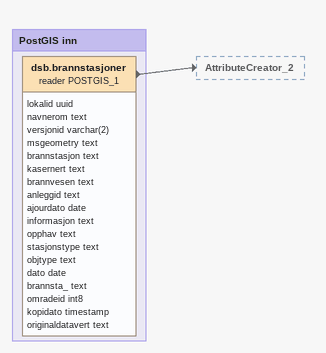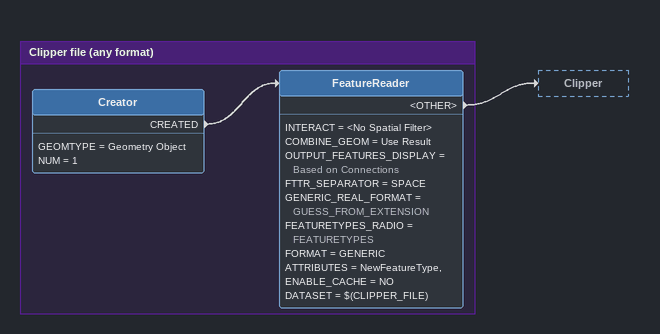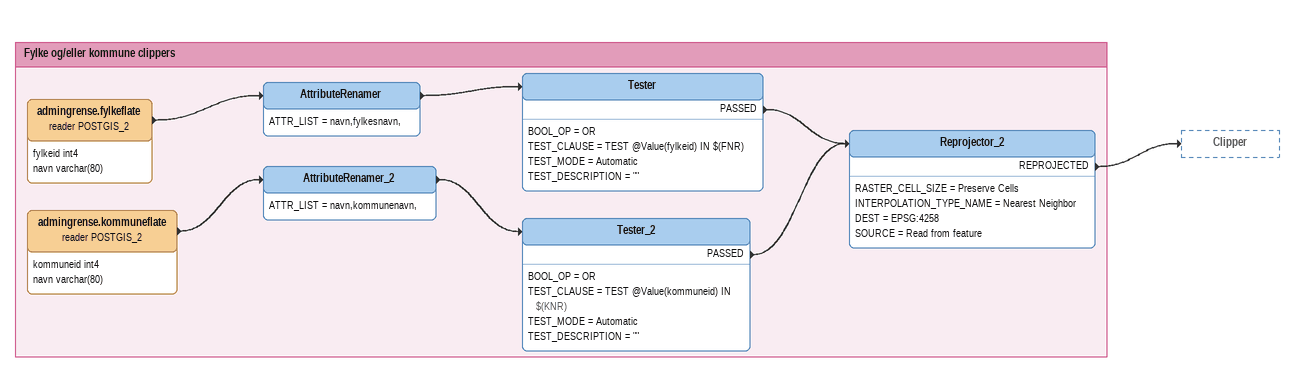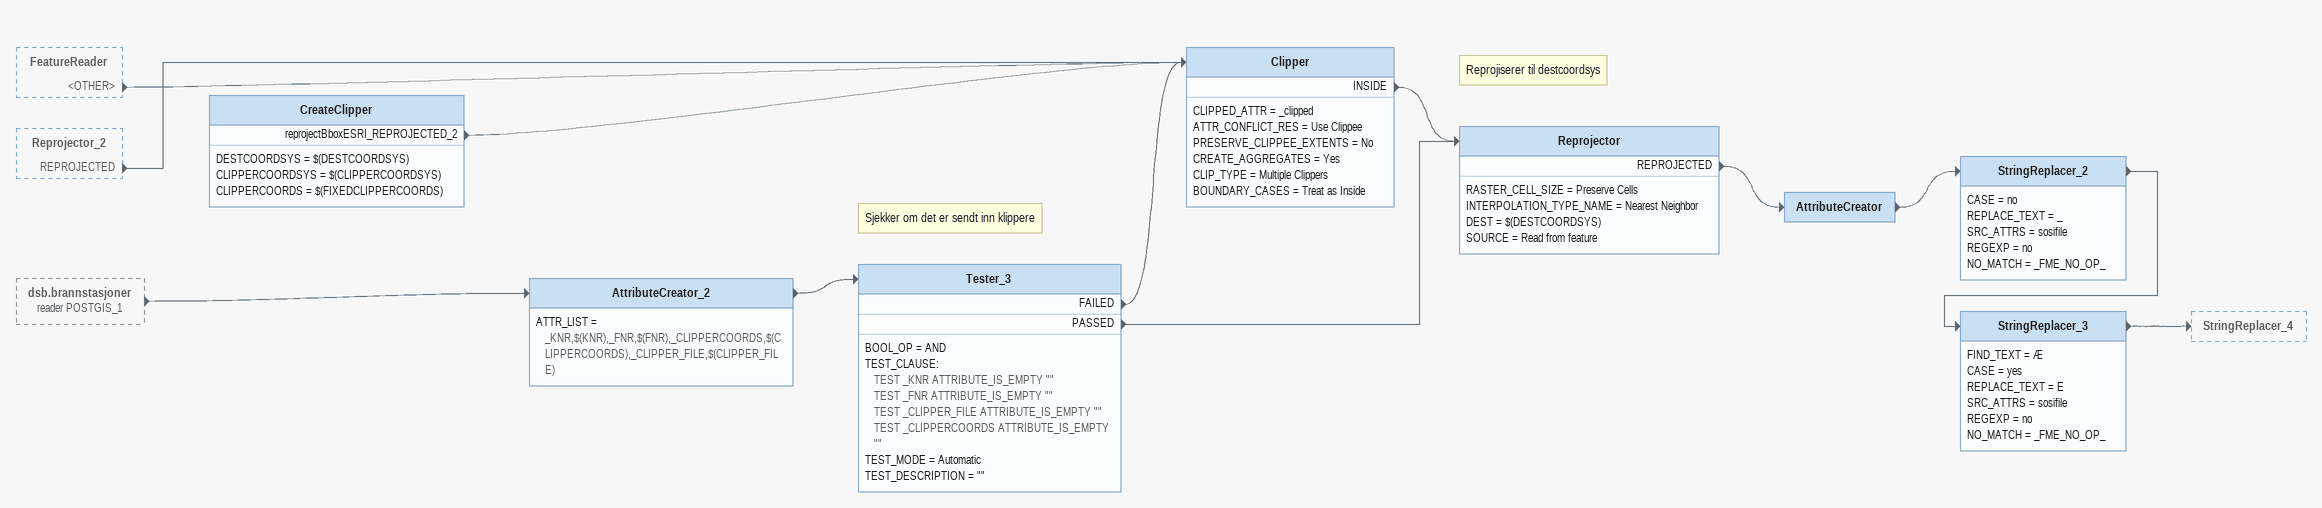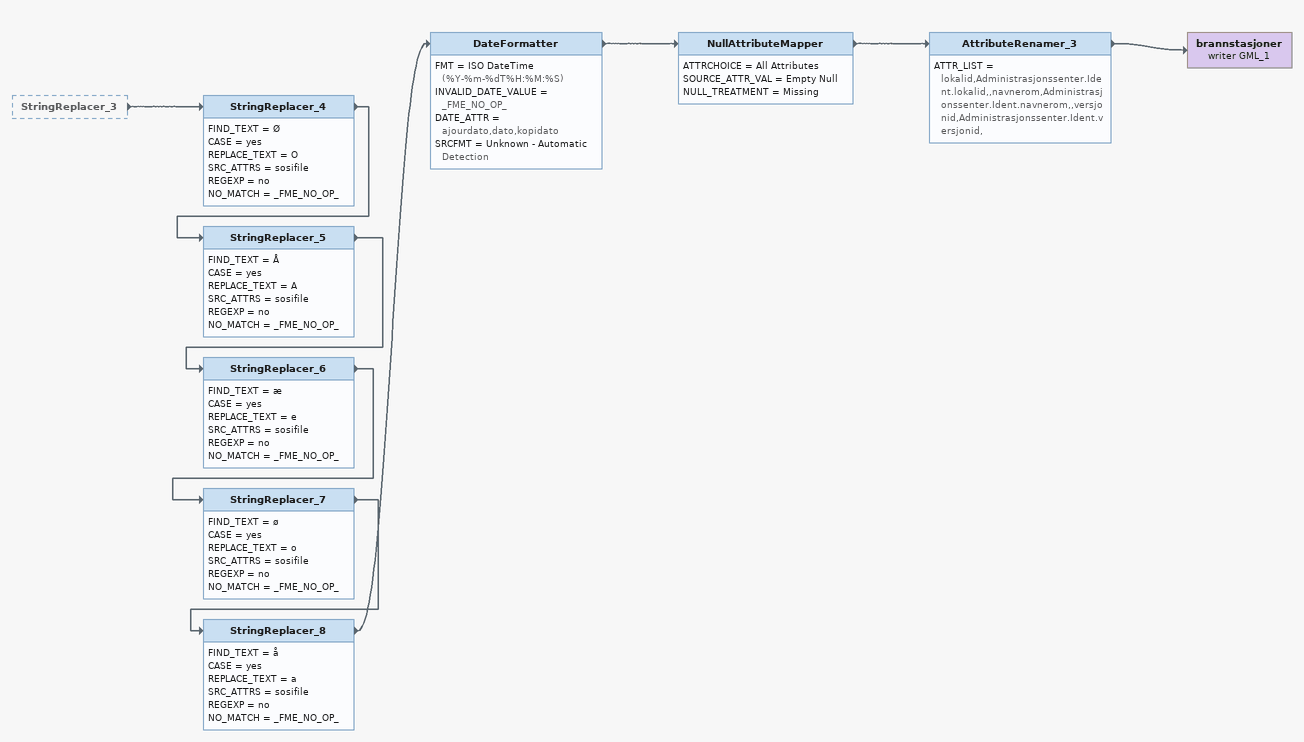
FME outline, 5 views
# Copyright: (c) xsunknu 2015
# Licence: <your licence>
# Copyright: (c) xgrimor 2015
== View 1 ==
Bookmark: PostGIS inn
dsb.brannstasjoner (reader POSTGIS_1)
    attributes: lokalid uuid, navnerom text, versjonid varchar(2), msgeometry text, brannstasjon text, kasernert text, brannvesen text, anleggid text, ajourdato date, informasjon text, opphav text, stasjonstype text, objtype text, dato date, brannsta_ text, omradeid int8, kopidato timestamp, originaldatavert text
    -> AttributeCreator_2

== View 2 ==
Bookmark: Clipper file (any format)
Creator
    GEOMTYPE = Geometry Object
    NUM = 1
    CREATED -> FeatureReader
FeatureReader
    INTERACT = <No Spatial Filter>
    COMBINE_GEOM = Use Result
    OUTPUT_FEATURES_DISPLAY = Based on Connections
    FTTR_SEPARATOR = SPACE
    GENERIC_REAL_FORMAT = GUESS_FROM_EXTENSION
    FEATURETYPES_RADIO = FEATURETYPES
    FORMAT = GENERIC
    ATTRIBUTES = NewFeatureType,
    ENABLE_CACHE = NO
    DATASET = $(CLIPPER_FILE)
    <OTHER> -> Clipper

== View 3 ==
Bookmark: Fylke og/eller kommune clippers
admingrense.fylkeflate (reader POSTGIS_2)
    attributes: fylkeid int4, navn varchar(80)
    -> AttributeRenamer
AttributeRenamer
    ATTR_LIST = navn,fylkesnavn,
    -> Tester
Tester
    BOOL_OP = OR
    TEST_CLAUSE = TEST @Value(fylkeid) IN $(FNR)
    TEST_MODE = Automatic
    TEST_DESCRIPTION = ""
    PASSED -> Reprojector_2
admingrense.kommuneflate (reader POSTGIS_2)
    attributes: kommuneid int4, navn varchar(80)
    -> AttributeRenamer_2
AttributeRenamer_2
    ATTR_LIST = navn,kommunenavn,
    -> Tester_2
Tester_2
    BOOL_OP = OR
    TEST_CLAUSE = TEST @Value(kommuneid) IN $(KNR)
    TEST_MODE = Automatic
    TEST_DESCRIPTION = ""
    PASSED -> Reprojector_2
Reprojector_2
    RASTER_CELL_SIZE = Preserve Cells
    INTERPOLATION_TYPE_NAME = Nearest Neighbor
    DEST = EPSG:4258
    SOURCE = Read from feature
    REPROJECTED -> Clipper

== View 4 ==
FeatureReader [outside]
    <OTHER> -> Clipper
Reprojector_2 [outside]
    REPROJECTED -> Clipper
dsb.brannstasjoner (reader POSTGIS_1) [outside]
    -> AttributeCreator_2
CreateClipper
    DESTCOORDSYS = $(DESTCOORDSYS)
    CLIPPERCOORDSYS = $(CLIPPERCOORDSYS)
    CLIPPERCOORDS = $(FIXEDCLIPPERCOORDS)
    reprojectBboxESRI_REPROJECTED_2 -> Clipper
AttributeCreator_2
    ATTR_LIST = _KNR,$(KNR),_FNR,$(FNR),_CLIPPERCOORDS,$(CLIPPERCOORDS),_CLIPPER_FILE,$(CLIPPER_FILE)
    -> Tester_3
Note: Sjekker om det er sendt inn klippere
Tester_3
    BOOL_OP = AND
    TEST_CLAUSE:
      TEST _KNR ATTRIBUTE_IS_EMPTY ""
      TEST _FNR ATTRIBUTE_IS_EMPTY ""
      TEST _CLIPPER_FILE ATTRIBUTE_IS_EMPTY ""
      TEST _CLIPPERCOORDS ATTRIBUTE_IS_EMPTY ""
    TEST_MODE = Automatic
    TEST_DESCRIPTION = ""
    FAILED -> Clipper
    PASSED -> Reprojector
Clipper
    CLIPPED_ATTR = _clipped
    ATTR_CONFLICT_RES = Use Clippee
    PRESERVE_CLIPPEE_EXTENTS = No
    CREATE_AGGREGATES = Yes
    CLIP_TYPE = Multiple Clippers
    BOUNDARY_CASES = Treat as Inside
    INSIDE -> Reprojector
Note: Reprojiserer til destcoordsys
Reprojector
    RASTER_CELL_SIZE = Preserve Cells
    INTERPOLATION_TYPE_NAME = Nearest Neighbor
    DEST = $(DESTCOORDSYS)
    SOURCE = Read from feature
    REPROJECTED -> AttributeCreator
AttributeCreator
    -> StringReplacer_2
StringReplacer_2
    CASE = no
    REPLACE_TEXT = _
    SRC_ATTRS = sosifile
    REGEXP = no
    NO_MATCH = _FME_NO_OP_
    -> StringReplacer_3
StringReplacer_3
    FIND_TEXT = Æ
    CASE = yes
    REPLACE_TEXT = E
    SRC_ATTRS = sosifile
    REGEXP = no
    NO_MATCH = _FME_NO_OP_
    -> StringReplacer_4

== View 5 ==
StringReplacer_3 [outside]
    -> StringReplacer_4
StringReplacer_4
    FIND_TEXT = Ø
    CASE = yes
    REPLACE_TEXT = O
    SRC_ATTRS = sosifile
    REGEXP = no
    NO_MATCH = _FME_NO_OP_
    -> StringReplacer_5
StringReplacer_5
    FIND_TEXT = Å
    CASE = yes
    REPLACE_TEXT = A
    SRC_ATTRS = sosifile
    REGEXP = no
    NO_MATCH = _FME_NO_OP_
    -> StringReplacer_6
StringReplacer_6
    FIND_TEXT = æ
    CASE = yes
    REPLACE_TEXT = e
    SRC_ATTRS = sosifile
    REGEXP = no
    NO_MATCH = _FME_NO_OP_
    -> StringReplacer_7
StringReplacer_7
    FIND_TEXT = ø
    CASE = yes
    REPLACE_TEXT = o
    SRC_ATTRS = sosifile
    REGEXP = no
    NO_MATCH = _FME_NO_OP_
    -> StringReplacer_8
StringReplacer_8
    FIND_TEXT = å
    CASE = yes
    REPLACE_TEXT = a
    SRC_ATTRS = sosifile
    REGEXP = no
    NO_MATCH = _FME_NO_OP_
    -> DateFormatter
DateFormatter
    FMT = ISO DateTime (%Y-%m-%dT%H:%M:%S)
    INVALID_DATE_VALUE = _FME_NO_OP_
    DATE_ATTR = ajourdato,dato,kopidato
    SRCFMT = Unknown - Automatic Detection
    -> NullAttributeMapper
NullAttributeMapper
    ATTRCHOICE = All Attributes
    SOURCE_ATTR_VAL = Empty Null
    NULL_TREATMENT = Missing
    -> AttributeRenamer_3
AttributeRenamer_3
    ATTR_LIST = lokalid,Administrasjonssenter.Ident.lokalid,,navnerom,Administrasjonssenter.Ident.navnerom,,versjonid,Administrasjonssenter.Ident.versjonid,
    -> brannstasjoner (writer GML_1)
brannstasjoner (writer GML_1)
